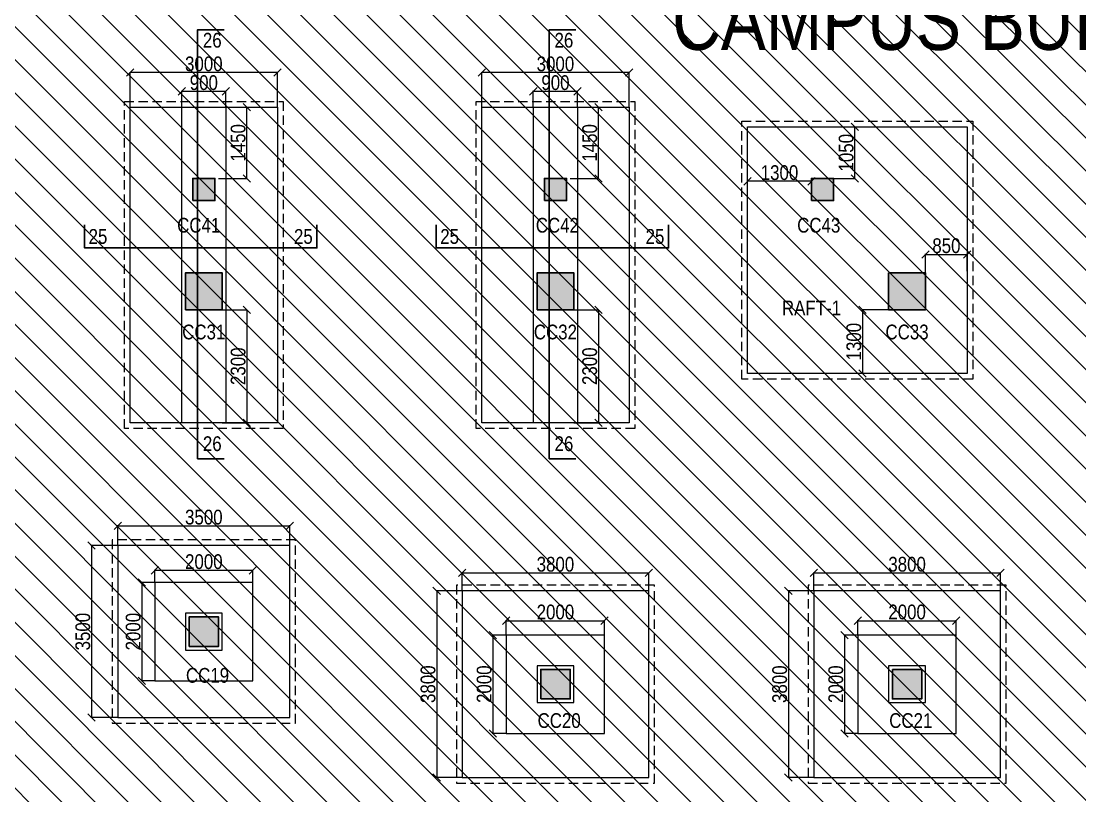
# Model space of a CAD drawing. Header units: millimetres. Extents: x 1112055 to 3390982, y -148532 to 766891.
# Drawn here: x 2776904 to 2798449, y 331876 to 347639 of the extents above; entities that cross this region are included whole.
import ezdxf

# ---------------------------------------------------------------- set-up
doc = ezdxf.new("R2010")
doc.units = ezdxf.units.MM
doc.header["$PDMODE"] = 35
doc.header["$PDSIZE"] = -25
doc.linetypes.add('Hidden', pattern=[9.525, 6.35, -3.175])
for name, color, linetype, lineweight in [('B COL. NO.', 3, 'Continuous', 20), ('B FINAL COLUMN', 1, 'Continuous', 30), ('B FOOTING', 49, 'Continuous', 20), ('B FOOTING DIM', 234, 'Continuous', 9), ('B P.C.C', 251, 'Continuous', 0), ('EXCAVATION LINE', 236, 'Continuous', 30)]:
    doc.layers.add(name, color=color, linetype=linetype, lineweight=lineweight)
doc.layers.add('B Pedestal', color=7, linetype='Continuous', lineweight=9, true_color=0x5c8948)
doc.layers.add('B-COL HT', color=7, linetype='Continuous', lineweight=0, true_color=0x4e4f45)
doc.styles.add('SWINC', font='swissc.ttf')
doc.dimstyles.new('BHOOMI', dxfattribs={"dimtxt": 230, "dimasz": 150, "dimexe": 10, "dimexo": 0, "dimgap": 25, "dimtad": 1, "dimdec": 0, "dimzin": 0, "dimdsep": 46, "dimtxsty": 'SWINC', "dimblk": 'OBLIQUE', "dimcen": 0.09, "dimclrd": 250, "dimclre": 250, "dimclrt": 256, "dimaunit": 1, "dimadec": 3, "dimazin": 0, "dimtfac": 1, "dimtdec": 0, "dimtofl": 0, "dimtmove": 1, "dimatfit": 3, "dimfxl": 100, "dimtolj": 1, "dimtzin": 0, "dimlwd": 9, "dimlwe": 5, "dimarcsym": 0})

# ---------------------------------------------------------------- blocks, each defined once
blk = doc.blocks.new('_Oblique')
at = {"color": 0, "linetype": 'ByBlock', "lineweight": -2}
blk.add_line((-0.5, -0.5), (0.5, 0.5), dxfattribs=at)
blk = doc.blocks.new('*D4515')
at = {"layer": 'B FOOTING DIM', "color": 250, "lineweight": 5, "ltscale": 0.5, "transparency": 16777216}
for p, q in [((2778871, 336967), (2778871, 337380)), ((2778871, 337370), (2782371, 337370)), ((2782371, 336967), (2782371, 337380))]:
    blk.add_line(p, q, dxfattribs=at)
at = {"layer": 'Defpoints', "color": 0, "transparency": 16777216}
for p in [(2782371, 337370), (2778871, 336967), (2782371, 336967)]:
    blk.add_point(p, dxfattribs=at)
at = {"layer": 'B FOOTING DIM', "color": 250, "lineweight": 5, "transparency": 16777216, "xscale": 150, "yscale": 150, "zscale": 150, "rotation": 180}
blk.add_blockref('_Oblique', (2778871, 337370), dxfattribs=at)
at = {"layer": 'B FOOTING DIM', "color": 250, "lineweight": 5, "transparency": 16777216, "xscale": 150, "yscale": 150, "zscale": 150}
blk.add_blockref('_Oblique', (2782371, 337370), dxfattribs=at)
at = {"layer": 'B FOOTING DIM', "transparency": 16777216, "insert": (2780621, 337545), "char_height": 300, "attachment_point": 5, "style": 'SWINC'}
blk.add_mtext('\\A1;3500', dxfattribs=at)
blk = doc.blocks.new('*D4516')
at = {"layer": 'B FOOTING DIM', "color": 250, "lineweight": 5, "ltscale": 0.5, "transparency": 16777216}
for p, q in [((2778871, 336967), (2778324, 336967)), ((2778334, 336967), (2778334, 333467)), ((2778871, 333467), (2778324, 333467))]:
    blk.add_line(p, q, dxfattribs=at)
at = {"layer": 'Defpoints', "color": 0, "transparency": 16777216}
for p in [(2778871, 336967), (2778334, 333467), (2778871, 333467)]:
    blk.add_point(p, dxfattribs=at)
at = {"layer": 'B FOOTING DIM', "color": 250, "lineweight": 5, "transparency": 16777216, "xscale": 150, "yscale": 150, "zscale": 150}
for p, rotation in [((2778334, 336967), 90), ((2778334, 333467), 270)]:
    blk.add_blockref('_Oblique', p, dxfattribs=dict(at, rotation=rotation))
at = {"layer": 'B FOOTING DIM', "transparency": 16777216, "insert": (2778159, 335217), "char_height": 300, "attachment_point": 5, "rotation": 90, "style": 'SWINC'}
blk.add_mtext('\\A1;3500', dxfattribs=at)
blk = doc.blocks.new('*D4517')
at = {"layer": 'B FOOTING DIM', "color": 250, "lineweight": 5, "ltscale": 0.5, "transparency": 16777216}
for p, q in [((2779621, 336217), (2779621, 336474)), ((2781621, 336464), (2779621, 336464)), ((2781621, 336217), (2781621, 336474))]:
    blk.add_line(p, q, dxfattribs=at)
at = {"layer": 'Defpoints', "color": 0, "transparency": 16777216}
for p in [(2779621, 336464), (2779621, 336217), (2781621, 336217)]:
    blk.add_point(p, dxfattribs=at)
at = {"layer": 'B FOOTING DIM', "color": 250, "lineweight": 5, "transparency": 16777216, "xscale": 150, "yscale": 150, "zscale": 150, "rotation": 180}
blk.add_blockref('_Oblique', (2779621, 336464), dxfattribs=at)
at = {"layer": 'B FOOTING DIM', "color": 250, "lineweight": 5, "transparency": 16777216, "xscale": 150, "yscale": 150, "zscale": 150}
blk.add_blockref('_Oblique', (2781621, 336464), dxfattribs=at)
at = {"layer": 'B FOOTING DIM', "transparency": 16777216, "insert": (2780621, 336639), "char_height": 300, "attachment_point": 5, "style": 'SWINC'}
blk.add_mtext('\\A1;2000', dxfattribs=at)
blk = doc.blocks.new('*D4518')
at = {"layer": 'B FOOTING DIM', "color": 250, "lineweight": 5, "ltscale": 0.5, "transparency": 16777216}
for p, q in [((2779621, 336217), (2779349, 336217)), ((2779359, 336217), (2779359, 334217)), ((2779621, 334217), (2779349, 334217))]:
    blk.add_line(p, q, dxfattribs=at)
at = {"layer": 'Defpoints', "color": 0, "transparency": 16777216}
for p in [(2779621, 336217), (2779359, 334217), (2779621, 334217)]:
    blk.add_point(p, dxfattribs=at)
at = {"layer": 'B FOOTING DIM', "color": 250, "lineweight": 5, "transparency": 16777216, "xscale": 150, "yscale": 150, "zscale": 150}
for p, rotation in [((2779359, 336217), 90), ((2779359, 334217), 270)]:
    blk.add_blockref('_Oblique', p, dxfattribs=dict(at, rotation=rotation))
at = {"layer": 'B FOOTING DIM', "transparency": 16777216, "insert": (2779184, 335217), "char_height": 300, "attachment_point": 5, "rotation": 90, "style": 'SWINC'}
blk.add_mtext('\\A1;2000', dxfattribs=at)
blk = doc.blocks.new('*D4591')
at = {"layer": 'B FOOTING DIM', "color": 250, "lineweight": 5, "ltscale": 0.5, "transparency": 16777216}
for p, q in [((2785877, 336047), (2785877, 336421)), ((2785877, 336411), (2789677, 336411)), ((2789677, 336047), (2789677, 336421))]:
    blk.add_line(p, q, dxfattribs=at)
at = {"layer": 'Defpoints', "color": 0, "transparency": 16777216}
for p in [(2789677, 336411), (2785877, 336047), (2789677, 336047)]:
    blk.add_point(p, dxfattribs=at)
at = {"layer": 'B FOOTING DIM', "color": 250, "lineweight": 5, "transparency": 16777216, "xscale": 150, "yscale": 150, "zscale": 150, "rotation": 180}
blk.add_blockref('_Oblique', (2785877, 336411), dxfattribs=at)
at = {"layer": 'B FOOTING DIM', "color": 250, "lineweight": 5, "transparency": 16777216, "xscale": 150, "yscale": 150, "zscale": 150}
blk.add_blockref('_Oblique', (2789677, 336411), dxfattribs=at)
at = {"layer": 'B FOOTING DIM', "transparency": 16777216, "insert": (2787777, 336586), "char_height": 300, "attachment_point": 5, "style": 'SWINC'}
blk.add_mtext('\\A1;3800', dxfattribs=at)
blk = doc.blocks.new('*D4592')
at = {"layer": 'B FOOTING DIM', "color": 250, "lineweight": 5, "ltscale": 0.5, "transparency": 16777216}
for p, q in [((2785877, 336047), (2785350, 336047)), ((2785360, 336047), (2785360, 332247)), ((2785877, 332247), (2785350, 332247))]:
    blk.add_line(p, q, dxfattribs=at)
at = {"layer": 'Defpoints', "color": 0, "transparency": 16777216}
for p in [(2785877, 336047), (2785360, 332247), (2785877, 332247)]:
    blk.add_point(p, dxfattribs=at)
at = {"layer": 'B FOOTING DIM', "color": 250, "lineweight": 5, "transparency": 16777216, "xscale": 150, "yscale": 150, "zscale": 150}
for p, rotation in [((2785360, 336047), 90), ((2785360, 332247), 270)]:
    blk.add_blockref('_Oblique', p, dxfattribs=dict(at, rotation=rotation))
at = {"layer": 'B FOOTING DIM', "transparency": 16777216, "insert": (2785185, 334147), "char_height": 300, "attachment_point": 5, "rotation": 90, "style": 'SWINC'}
blk.add_mtext('\\A1;3800', dxfattribs=at)
blk = doc.blocks.new('*D4593')
at = {"layer": 'B FOOTING DIM', "color": 250, "lineweight": 5, "ltscale": 0.5, "transparency": 16777216}
for p, q in [((2786777, 335147), (2786777, 335450)), ((2786777, 335440), (2788777, 335440)), ((2788777, 335147), (2788777, 335450))]:
    blk.add_line(p, q, dxfattribs=at)
at = {"layer": 'Defpoints', "color": 0, "transparency": 16777216}
for p in [(2788777, 335440), (2786777, 335147), (2788777, 335147)]:
    blk.add_point(p, dxfattribs=at)
at = {"layer": 'B FOOTING DIM', "color": 250, "lineweight": 5, "transparency": 16777216, "xscale": 150, "yscale": 150, "zscale": 150, "rotation": 180}
blk.add_blockref('_Oblique', (2786777, 335440), dxfattribs=at)
at = {"layer": 'B FOOTING DIM', "color": 250, "lineweight": 5, "transparency": 16777216, "xscale": 150, "yscale": 150, "zscale": 150}
blk.add_blockref('_Oblique', (2788777, 335440), dxfattribs=at)
at = {"layer": 'B FOOTING DIM', "transparency": 16777216, "insert": (2787777, 335615), "char_height": 300, "attachment_point": 5, "style": 'SWINC'}
blk.add_mtext('\\A1;2000', dxfattribs=at)
blk = doc.blocks.new('*D4594')
at = {"layer": 'B FOOTING DIM', "color": 250, "lineweight": 5, "ltscale": 0.5, "transparency": 16777216}
for p, q in [((2786777, 335147), (2786492, 335147)), ((2786502, 335147), (2786502, 333147)), ((2786777, 333147), (2786492, 333147))]:
    blk.add_line(p, q, dxfattribs=at)
at = {"layer": 'Defpoints', "color": 0, "transparency": 16777216}
for p in [(2786777, 335147), (2786502, 333147), (2786777, 333147)]:
    blk.add_point(p, dxfattribs=at)
at = {"layer": 'B FOOTING DIM', "color": 250, "lineweight": 5, "transparency": 16777216, "xscale": 150, "yscale": 150, "zscale": 150}
for p, rotation in [((2786502, 335147), 90), ((2786502, 333147), 270)]:
    blk.add_blockref('_Oblique', p, dxfattribs=dict(at, rotation=rotation))
at = {"layer": 'B FOOTING DIM', "transparency": 16777216, "insert": (2786327, 334147), "char_height": 300, "attachment_point": 5, "rotation": 90, "style": 'SWINC'}
blk.add_mtext('\\A1;2000', dxfattribs=at)
blk = doc.blocks.new('*D4595')
at = {"layer": 'B FOOTING DIM', "color": 250, "lineweight": 5, "ltscale": 0.5, "transparency": 16777216}
for p, q in [((2793034, 336047), (2793034, 336421)), ((2793034, 336411), (2796834, 336411)), ((2796834, 336047), (2796834, 336421))]:
    blk.add_line(p, q, dxfattribs=at)
at = {"layer": 'Defpoints', "color": 0, "transparency": 16777216}
for p in [(2796834, 336411), (2793034, 336047), (2796834, 336047)]:
    blk.add_point(p, dxfattribs=at)
at = {"layer": 'B FOOTING DIM', "color": 250, "lineweight": 5, "transparency": 16777216, "xscale": 150, "yscale": 150, "zscale": 150, "rotation": 180}
blk.add_blockref('_Oblique', (2793034, 336411), dxfattribs=at)
at = {"layer": 'B FOOTING DIM', "color": 250, "lineweight": 5, "transparency": 16777216, "xscale": 150, "yscale": 150, "zscale": 150}
blk.add_blockref('_Oblique', (2796834, 336411), dxfattribs=at)
at = {"layer": 'B FOOTING DIM', "transparency": 16777216, "insert": (2794934, 336586), "char_height": 300, "attachment_point": 5, "style": 'SWINC'}
blk.add_mtext('\\A1;3800', dxfattribs=at)
blk = doc.blocks.new('*D4596')
at = {"layer": 'B FOOTING DIM', "color": 250, "lineweight": 5, "ltscale": 0.5, "transparency": 16777216}
for p, q in [((2793034, 336047), (2792507, 336047)), ((2792517, 336047), (2792517, 332247)), ((2793034, 332247), (2792507, 332247))]:
    blk.add_line(p, q, dxfattribs=at)
at = {"layer": 'Defpoints', "color": 0, "transparency": 16777216}
for p in [(2793034, 336047), (2792517, 332247), (2793034, 332247)]:
    blk.add_point(p, dxfattribs=at)
at = {"layer": 'B FOOTING DIM', "color": 250, "lineweight": 5, "transparency": 16777216, "xscale": 150, "yscale": 150, "zscale": 150}
for p, rotation in [((2792517, 336047), 90), ((2792517, 332247), 270)]:
    blk.add_blockref('_Oblique', p, dxfattribs=dict(at, rotation=rotation))
at = {"layer": 'B FOOTING DIM', "transparency": 16777216, "insert": (2792342, 334147), "char_height": 300, "attachment_point": 5, "rotation": 90, "style": 'SWINC'}
blk.add_mtext('\\A1;3800', dxfattribs=at)
blk = doc.blocks.new('*D4597')
at = {"layer": 'B FOOTING DIM', "color": 250, "lineweight": 5, "ltscale": 0.5, "transparency": 16777216}
for p, q in [((2793934, 335147), (2793934, 335450)), ((2793934, 335440), (2795934, 335440)), ((2795934, 335147), (2795934, 335450))]:
    blk.add_line(p, q, dxfattribs=at)
at = {"layer": 'Defpoints', "color": 0, "transparency": 16777216}
for p in [(2795934, 335440), (2793934, 335147), (2795934, 335147)]:
    blk.add_point(p, dxfattribs=at)
at = {"layer": 'B FOOTING DIM', "color": 250, "lineweight": 5, "transparency": 16777216, "xscale": 150, "yscale": 150, "zscale": 150, "rotation": 180}
blk.add_blockref('_Oblique', (2793934, 335440), dxfattribs=at)
at = {"layer": 'B FOOTING DIM', "color": 250, "lineweight": 5, "transparency": 16777216, "xscale": 150, "yscale": 150, "zscale": 150}
blk.add_blockref('_Oblique', (2795934, 335440), dxfattribs=at)
at = {"layer": 'B FOOTING DIM', "transparency": 16777216, "insert": (2794934, 335615), "char_height": 300, "attachment_point": 5, "style": 'SWINC'}
blk.add_mtext('\\A1;2000', dxfattribs=at)
blk = doc.blocks.new('*D4598')
at = {"layer": 'B FOOTING DIM', "color": 250, "lineweight": 5, "ltscale": 0.5, "transparency": 16777216}
for p, q in [((2793934, 335147), (2793649, 335147)), ((2793659, 335147), (2793659, 333147)), ((2793934, 333147), (2793649, 333147))]:
    blk.add_line(p, q, dxfattribs=at)
at = {"layer": 'Defpoints', "color": 0, "transparency": 16777216}
for p in [(2793934, 335147), (2793659, 333147), (2793934, 333147)]:
    blk.add_point(p, dxfattribs=at)
at = {"layer": 'B FOOTING DIM', "color": 250, "lineweight": 5, "transparency": 16777216, "xscale": 150, "yscale": 150, "zscale": 150}
for p, rotation in [((2793659, 335147), 90), ((2793659, 333147), 270)]:
    blk.add_blockref('_Oblique', p, dxfattribs=dict(at, rotation=rotation))
at = {"layer": 'B FOOTING DIM', "transparency": 16777216, "insert": (2793484, 334147), "char_height": 300, "attachment_point": 5, "rotation": 90, "style": 'SWINC'}
blk.add_mtext('\\A1;2000', dxfattribs=at)
blk = doc.blocks.new('*D4647')
at = {"layer": 'B FOOTING DIM', "color": 250, "lineweight": 5, "ltscale": 0.5, "transparency": 16777216}
for p, q in [((2780171, 345887), (2780171, 346221)), ((2780171, 346211), (2781071, 346211)), ((2781071, 345887), (2781071, 346221))]:
    blk.add_line(p, q, dxfattribs=at)
at = {"layer": 'Defpoints', "color": 0, "transparency": 16777216}
for p in [(2781071, 346211), (2780171, 345887), (2781071, 345887)]:
    blk.add_point(p, dxfattribs=at)
at = {"layer": 'B FOOTING DIM', "color": 250, "lineweight": 5, "transparency": 16777216, "xscale": 150, "yscale": 150, "zscale": 150, "rotation": 180}
blk.add_blockref('_Oblique', (2780171, 346211), dxfattribs=at)
at = {"layer": 'B FOOTING DIM', "color": 250, "lineweight": 5, "transparency": 16777216, "xscale": 150, "yscale": 150, "zscale": 150}
blk.add_blockref('_Oblique', (2781071, 346211), dxfattribs=at)
at = {"layer": 'B FOOTING DIM', "transparency": 16777216, "insert": (2780621, 346386), "char_height": 300, "attachment_point": 5, "style": 'SWINC'}
blk.add_mtext('\\A1;900', dxfattribs=at)
blk = doc.blocks.new('*D4648')
at = {"layer": 'B FOOTING DIM', "color": 250, "lineweight": 5, "ltscale": 0.5, "transparency": 16777216}
for p, q in [((2779121, 345887), (2779121, 346603)), ((2782121, 346593), (2779121, 346593)), ((2782121, 345887), (2782121, 346603))]:
    blk.add_line(p, q, dxfattribs=at)
at = {"layer": 'Defpoints', "color": 0, "transparency": 16777216}
for p in [(2779121, 346593), (2779121, 345887), (2782121, 345887)]:
    blk.add_point(p, dxfattribs=at)
at = {"layer": 'B FOOTING DIM', "color": 250, "lineweight": 5, "transparency": 16777216, "xscale": 150, "yscale": 150, "zscale": 150, "rotation": 180}
blk.add_blockref('_Oblique', (2779121, 346593), dxfattribs=at)
at = {"layer": 'B FOOTING DIM', "color": 250, "lineweight": 5, "transparency": 16777216, "xscale": 150, "yscale": 150, "zscale": 150}
blk.add_blockref('_Oblique', (2782121, 346593), dxfattribs=at)
at = {"layer": 'B FOOTING DIM', "transparency": 16777216, "insert": (2780621, 346768), "char_height": 300, "attachment_point": 5, "style": 'SWINC'}
blk.add_mtext('\\A1;3000', dxfattribs=at)
blk = doc.blocks.new('*D4649')
at = {"layer": 'B FOOTING DIM', "color": 250, "lineweight": 5, "ltscale": 0.5, "transparency": 16777216}
for p, q in [((2780921, 345887), (2781505, 345887)), ((2781495, 344437), (2781495, 345887)), ((2780921, 344437), (2781505, 344437))]:
    blk.add_line(p, q, dxfattribs=at)
at = {"layer": 'Defpoints', "color": 0, "transparency": 16777216}
for p in [(2780921, 345887), (2781495, 345887), (2780921, 344437)]:
    blk.add_point(p, dxfattribs=at)
at = {"layer": 'B FOOTING DIM', "color": 250, "lineweight": 5, "transparency": 16777216, "xscale": 150, "yscale": 150, "zscale": 150}
for p, rotation in [((2781495, 345887), 90), ((2781495, 344437), 270)]:
    blk.add_blockref('_Oblique', p, dxfattribs=dict(at, rotation=rotation))
at = {"layer": 'B FOOTING DIM', "transparency": 16777216, "insert": (2781320, 345162), "char_height": 300, "attachment_point": 5, "rotation": 90, "style": 'SWINC'}
blk.add_mtext('\\A1;1450', dxfattribs=at)
blk = doc.blocks.new('*D4650')
at = {"layer": 'B FOOTING DIM', "color": 250, "lineweight": 5, "ltscale": 0.5, "transparency": 16777216}
for p, q in [((2780996, 341767), (2781505, 341767)), ((2781495, 341767), (2781495, 339467)), ((2780996, 339467), (2781505, 339467))]:
    blk.add_line(p, q, dxfattribs=at)
at = {"layer": 'Defpoints', "color": 0, "transparency": 16777216}
for p in [(2780996, 341767), (2780996, 339467), (2781495, 339467)]:
    blk.add_point(p, dxfattribs=at)
at = {"layer": 'B FOOTING DIM', "color": 250, "lineweight": 5, "transparency": 16777216, "xscale": 150, "yscale": 150, "zscale": 150}
for p, rotation in [((2781495, 341767), 90), ((2781495, 339467), 270)]:
    blk.add_blockref('_Oblique', p, dxfattribs=dict(at, rotation=rotation))
at = {"layer": 'B FOOTING DIM', "transparency": 16777216, "insert": (2781320, 340617), "char_height": 300, "attachment_point": 5, "rotation": 90, "style": 'SWINC'}
blk.add_mtext('\\A1;2300', dxfattribs=at)
blk = doc.blocks.new('*D4651')
at = {"layer": 'B FOOTING DIM', "color": 250, "lineweight": 5, "ltscale": 0.5, "transparency": 16777216}
for p, q in [((2787327, 345887), (2787327, 346221)), ((2787327, 346211), (2788227, 346211)), ((2788227, 345887), (2788227, 346221))]:
    blk.add_line(p, q, dxfattribs=at)
at = {"layer": 'Defpoints', "color": 0, "transparency": 16777216}
for p in [(2788227, 346211), (2787327, 345887), (2788227, 345887)]:
    blk.add_point(p, dxfattribs=at)
at = {"layer": 'B FOOTING DIM', "color": 250, "lineweight": 5, "transparency": 16777216, "xscale": 150, "yscale": 150, "zscale": 150, "rotation": 180}
blk.add_blockref('_Oblique', (2787327, 346211), dxfattribs=at)
at = {"layer": 'B FOOTING DIM', "color": 250, "lineweight": 5, "transparency": 16777216, "xscale": 150, "yscale": 150, "zscale": 150}
blk.add_blockref('_Oblique', (2788227, 346211), dxfattribs=at)
at = {"layer": 'B FOOTING DIM', "transparency": 16777216, "insert": (2787777, 346386), "char_height": 300, "attachment_point": 5, "style": 'SWINC'}
blk.add_mtext('\\A1;900', dxfattribs=at)
blk = doc.blocks.new('*D4652')
at = {"layer": 'B FOOTING DIM', "color": 250, "lineweight": 5, "ltscale": 0.5, "transparency": 16777216}
for p, q in [((2786277, 345887), (2786277, 346603)), ((2789277, 346593), (2786277, 346593)), ((2789277, 345887), (2789277, 346603))]:
    blk.add_line(p, q, dxfattribs=at)
at = {"layer": 'Defpoints', "color": 0, "transparency": 16777216}
for p in [(2786277, 346593), (2786277, 345887), (2789277, 345887)]:
    blk.add_point(p, dxfattribs=at)
at = {"layer": 'B FOOTING DIM', "color": 250, "lineweight": 5, "transparency": 16777216, "xscale": 150, "yscale": 150, "zscale": 150, "rotation": 180}
blk.add_blockref('_Oblique', (2786277, 346593), dxfattribs=at)
at = {"layer": 'B FOOTING DIM', "color": 250, "lineweight": 5, "transparency": 16777216, "xscale": 150, "yscale": 150, "zscale": 150}
blk.add_blockref('_Oblique', (2789277, 346593), dxfattribs=at)
at = {"layer": 'B FOOTING DIM', "transparency": 16777216, "insert": (2787777, 346768), "char_height": 300, "attachment_point": 5, "style": 'SWINC'}
blk.add_mtext('\\A1;3000', dxfattribs=at)
blk = doc.blocks.new('*D4653')
at = {"layer": 'B FOOTING DIM', "color": 250, "lineweight": 5, "ltscale": 0.5, "transparency": 16777216}
for p, q in [((2788077, 345887), (2788661, 345887)), ((2788651, 344437), (2788651, 345887)), ((2788077, 344437), (2788661, 344437))]:
    blk.add_line(p, q, dxfattribs=at)
at = {"layer": 'Defpoints', "color": 0, "transparency": 16777216}
for p in [(2788077, 345887), (2788651, 345887), (2788077, 344437)]:
    blk.add_point(p, dxfattribs=at)
at = {"layer": 'B FOOTING DIM', "color": 250, "lineweight": 5, "transparency": 16777216, "xscale": 150, "yscale": 150, "zscale": 150}
for p, rotation in [((2788651, 345887), 90), ((2788651, 344437), 270)]:
    blk.add_blockref('_Oblique', p, dxfattribs=dict(at, rotation=rotation))
at = {"layer": 'B FOOTING DIM', "transparency": 16777216, "insert": (2788476, 345162), "char_height": 300, "attachment_point": 5, "rotation": 90, "style": 'SWINC'}
blk.add_mtext('\\A1;1450', dxfattribs=at)
blk = doc.blocks.new('*D4654')
at = {"layer": 'B FOOTING DIM', "color": 250, "lineweight": 5, "ltscale": 0.5, "transparency": 16777216}
for p, q in [((2788152, 341767), (2788661, 341767)), ((2788651, 341767), (2788651, 339467)), ((2788152, 339467), (2788661, 339467))]:
    blk.add_line(p, q, dxfattribs=at)
at = {"layer": 'Defpoints', "color": 0, "transparency": 16777216}
for p in [(2788152, 341767), (2788152, 339467), (2788651, 339467)]:
    blk.add_point(p, dxfattribs=at)
at = {"layer": 'B FOOTING DIM', "color": 250, "lineweight": 5, "transparency": 16777216, "xscale": 150, "yscale": 150, "zscale": 150}
for p, rotation in [((2788651, 341767), 90), ((2788651, 339467), 270)]:
    blk.add_blockref('_Oblique', p, dxfattribs=dict(at, rotation=rotation))
at = {"layer": 'B FOOTING DIM', "transparency": 16777216, "insert": (2788476, 340617), "char_height": 300, "attachment_point": 5, "rotation": 90, "style": 'SWINC'}
blk.add_mtext('\\A1;2300', dxfattribs=at)
blk = doc.blocks.new('*D4673')
at = {"layer": 'B FOOTING DIM', "color": 250, "lineweight": 5, "ltscale": 0.5, "transparency": 16777216}
for p, q in [((2791687, 344256), (2791687, 344390)), ((2792987, 344380), (2791687, 344380)), ((2792987, 344212), (2792987, 344390))]:
    blk.add_line(p, q, dxfattribs=at)
at = {"layer": 'Defpoints', "color": 0, "transparency": 16777216}
for p in [(2791687, 344380), (2791687, 344256), (2792987, 344212)]:
    blk.add_point(p, dxfattribs=at)
at = {"layer": 'B FOOTING DIM', "color": 250, "lineweight": 5, "transparency": 16777216, "xscale": 150, "yscale": 150, "zscale": 150, "rotation": 180}
blk.add_blockref('_Oblique', (2791687, 344380), dxfattribs=at)
at = {"layer": 'B FOOTING DIM', "color": 250, "lineweight": 5, "transparency": 16777216, "xscale": 150, "yscale": 150, "zscale": 150}
blk.add_blockref('_Oblique', (2792987, 344380), dxfattribs=at)
at = {"layer": 'B FOOTING DIM', "transparency": 16777216, "insert": (2792337, 344555), "char_height": 300, "attachment_point": 5, "style": 'SWINC'}
blk.add_mtext('\\A1;1300', dxfattribs=at)
blk = doc.blocks.new('*D4674')
at = {"layer": 'B FOOTING DIM', "color": 250, "lineweight": 5, "ltscale": 0.5, "transparency": 16777216}
for p, q in [((2795309, 342517), (2795309, 342903)), ((2795309, 342893), (2796159, 342893)), ((2796159, 342554), (2796159, 342903))]:
    blk.add_line(p, q, dxfattribs=at)
at = {"layer": 'Defpoints', "color": 0, "transparency": 16777216}
for p in [(2796159, 342893), (2795309, 342517), (2796159, 342554)]:
    blk.add_point(p, dxfattribs=at)
at = {"layer": 'B FOOTING DIM', "color": 250, "lineweight": 5, "transparency": 16777216, "xscale": 150, "yscale": 150, "zscale": 150, "rotation": 180}
blk.add_blockref('_Oblique', (2795309, 342893), dxfattribs=at)
at = {"layer": 'B FOOTING DIM', "color": 250, "lineweight": 5, "transparency": 16777216, "xscale": 150, "yscale": 150, "zscale": 150}
blk.add_blockref('_Oblique', (2796159, 342893), dxfattribs=at)
at = {"layer": 'B FOOTING DIM', "transparency": 16777216, "insert": (2795734, 343068), "char_height": 300, "attachment_point": 5, "style": 'SWINC'}
blk.add_mtext('\\A1;850', dxfattribs=at)
blk = doc.blocks.new('*D4675')
at = {"layer": 'B FOOTING DIM', "color": 250, "lineweight": 5, "ltscale": 0.5, "transparency": 16777216}
for p, q in [((2793432, 345488), (2793880, 345488)), ((2793870, 344437), (2793870, 345488)), ((2793437, 344437), (2793880, 344437))]:
    blk.add_line(p, q, dxfattribs=at)
at = {"layer": 'Defpoints', "color": 0, "transparency": 16777216}
for p in [(2793432, 345488), (2793870, 345488), (2793437, 344437)]:
    blk.add_point(p, dxfattribs=at)
at = {"layer": 'B FOOTING DIM', "color": 250, "lineweight": 5, "transparency": 16777216, "xscale": 150, "yscale": 150, "zscale": 150}
for p, rotation in [((2793870, 345488), 90), ((2793870, 344437), 270)]:
    blk.add_blockref('_Oblique', p, dxfattribs=dict(at, rotation=rotation))
at = {"layer": 'B FOOTING DIM', "transparency": 16777216, "insert": (2793695, 344962), "char_height": 300, "attachment_point": 5, "rotation": 90, "style": 'SWINC'}
blk.add_mtext('\\A1;1050', dxfattribs=at)
blk = doc.blocks.new('*D4676')
at = {"layer": 'B FOOTING DIM', "color": 250, "lineweight": 5, "ltscale": 0.5, "transparency": 16777216}
for p, q in [((2794559, 341767), (2794016, 341767)), ((2794026, 341767), (2794026, 340467)), ((2794566, 340467), (2794016, 340467))]:
    blk.add_line(p, q, dxfattribs=at)
at = {"layer": 'Defpoints', "color": 0, "transparency": 16777216}
for p in [(2794559, 341767), (2794026, 340467), (2794566, 340467)]:
    blk.add_point(p, dxfattribs=at)
at = {"layer": 'B FOOTING DIM', "color": 250, "lineweight": 5, "transparency": 16777216, "xscale": 150, "yscale": 150, "zscale": 150}
for p, rotation in [((2794026, 341767), 90), ((2794026, 340467), 270)]:
    blk.add_blockref('_Oblique', p, dxfattribs=dict(at, rotation=rotation))
at = {"layer": 'B FOOTING DIM', "transparency": 16777216, "insert": (2793851, 341117), "char_height": 300, "attachment_point": 5, "rotation": 90, "style": 'SWINC'}
blk.add_mtext('\\A1;1300', dxfattribs=at)

msp = doc.modelspace()

# ---------------------------------------------------------------- hatches: boundary and pattern name
at = {"layer": 'B-COL HT', "lineweight": 0}
h = msp.add_hatch(color=250, dxfattribs=at)
h.dxf.hatch_style = 1
h.paths.add_polyline_path([(2780395.6, 343987.4), (2780845.6, 343987.4), (2780845.6, 344437.4), (2780395.6, 344437.4)])
h = msp.add_hatch(color=250, dxfattribs=at)
h.dxf.hatch_style = 1
h.paths.add_polyline_path([(2780395.6, 343987.4), (2780845.6, 343987.4), (2780845.6, 344437.4), (2780395.6, 344437.4)])
h = msp.add_hatch(color=250, dxfattribs=at)
h.dxf.hatch_style = 1
h.paths.add_polyline_path([(2787552.2, 343987.4), (2788002.2, 343987.4), (2788002.2, 344437.4), (2787552.2, 344437.4)])
h = msp.add_hatch(color=250, dxfattribs=at)
h.dxf.hatch_style = 1
h.paths.add_polyline_path([(2787552.2, 343987.4), (2788002.2, 343987.4), (2788002.2, 344437.4), (2787552.2, 344437.4)])
h = msp.add_hatch(color=250, dxfattribs=at)
h.dxf.hatch_style = 1
h.paths.add_polyline_path([(2792987.2, 343987.4), (2793437.2, 343987.4), (2793437.2, 344437.4), (2792987.2, 344437.4)])
h = msp.add_hatch(color=250, dxfattribs=at)
h.dxf.hatch_style = 1
h.paths.add_polyline_path([(2792987.2, 343987.4), (2793437.2, 343987.4), (2793437.2, 344437.4), (2792987.2, 344437.4)])
h = msp.add_hatch(color=250, dxfattribs=at)
h.dxf.hatch_style = 1
h.paths.add_polyline_path([(2780245.6, 341767.4), (2780995.6, 341767.4), (2780995.6, 342517.4), (2780245.6, 342517.4)])
h = msp.add_hatch(color=250, dxfattribs=at)
h.dxf.hatch_style = 1
h.paths.add_polyline_path([(2787402.2, 341767.4), (2788152.2, 341767.4), (2788152.2, 342517.4), (2787402.2, 342517.4)])
h = msp.add_hatch(color=250, dxfattribs=at)
h.dxf.hatch_style = 1
h.paths.add_polyline_path([(2794558.9, 341767.4), (2795308.9, 341767.4), (2795308.9, 342517.4), (2794558.9, 342517.4)])
h = msp.add_hatch(color=250, dxfattribs=at)
h.dxf.hatch_style = 1
h.paths.add_polyline_path([(2780320.6, 334917.4), (2780920.6, 334917.4), (2780920.6, 335517.4), (2780320.6, 335517.4)])
h = msp.add_hatch(color=250, dxfattribs=at)
h.dxf.hatch_style = 1
h.paths.add_polyline_path([(2787477.2, 333847.4), (2788077.2, 333847.4), (2788077.2, 334447.4), (2787477.2, 334447.4)])
h = msp.add_hatch(color=250, dxfattribs=at)
h.dxf.hatch_style = 1
h.paths.add_polyline_path([(2794633.9, 334447.4), (2795233.9, 334447.4), (2795233.9, 333847.4), (2794633.9, 333847.4)])
at = {"layer": 'EXCAVATION LINE', "lineweight": 0}
h = msp.add_hatch(dxfattribs=at)
h.set_pattern_fill('ANSI31', color=250, scale=150, angle=270)
h.set_pattern_definition([(315, (931955.6, -148808.4), (336.7596, 336.7596), [])])
h.paths.add_polyline_path([(2806897.2, 349752.4), (2806897.2, 356982.4), (2814207.2, 356982.4), (2814207.2, 349752.4)])
h.paths.add_polyline_path([(2804690.6, 337547.4), (2804690.6, 337147.1), (2812646.9, 337147.1), (2812646.9, 329467.6), (2802846.9, 329467.6), (2802846.9, 331747.4), (2798890.6, 331747.4), (2798890.6, 337547.4)])
h.paths.add_polyline_path([(2753042.2, 321417.4), (2818615.6, 321417.4), (2818615.6, 375249.3), (2753042.2, 375249.3)])

# ---------------------------------------------------------------- linework, layer by layer
at = {"color": 6, "lineweight": 30}
for points in [[(2781033.3, 347465.5), (2780493.3, 347465.5), (2780493.3, 338735.5), (2781033.3, 338735.5)], [(2788190, 347465.5), (2787650, 347465.5), (2787650, 338735.5), (2788190, 338735.5)], [(2778193.3, 343495.5), (2778193.3, 343025.5), (2782923.3, 343025.5), (2782923.3, 343495.5)], [(2785350, 343495.5), (2785350, 343025.5), (2790080, 343025.5), (2790080, 343495.5)]]:
    msp.add_lwpolyline(points, dxfattribs=at)
at = {"layer": 'B FINAL COLUMN', "color": 4}
for points in [[(2780395.6, 343987.4), (2780845.6, 343987.4), (2780845.6, 344437.4), (2780395.6, 344437.4)], [(2787552.2, 343987.4), (2788002.2, 343987.4), (2788002.2, 344437.4), (2787552.2, 344437.4)], [(2792987.2, 343987.4), (2793437.2, 343987.4), (2793437.2, 344437.4), (2792987.2, 344437.4)]]:
    msp.add_lwpolyline(points, close=True, dxfattribs=at)
at = {"layer": 'B FINAL COLUMN', "color": 1}
for points in [[(2780395.6, 343987.4), (2780845.6, 343987.4), (2780845.6, 344437.4), (2780395.6, 344437.4)], [(2787552.2, 343987.4), (2788002.2, 343987.4), (2788002.2, 344437.4), (2787552.2, 344437.4)], [(2792987.2, 343987.4), (2793437.2, 343987.4), (2793437.2, 344437.4), (2792987.2, 344437.4)], [(2780245.6, 341767.4), (2780995.6, 341767.4), (2780995.6, 342517.4), (2780245.6, 342517.4)], [(2787402.2, 341767.4), (2788152.2, 341767.4), (2788152.2, 342517.4), (2787402.2, 342517.4)], [(2794558.9, 341767.4), (2795308.9, 341767.4), (2795308.9, 342517.4), (2794558.9, 342517.4)]]:
    msp.add_lwpolyline(points, close=True, dxfattribs=at)
at = {"layer": 'B FINAL COLUMN'}
for points in [[(2780320.6, 334917.4), (2780920.6, 334917.4), (2780920.6, 335517.4), (2780320.6, 335517.4)], [(2787477.2, 333847.4), (2788077.2, 333847.4), (2788077.2, 334447.4), (2787477.2, 334447.4)], [(2794633.9, 334447.4), (2795233.9, 334447.4), (2795233.9, 333847.4), (2794633.9, 333847.4)]]:
    msp.add_lwpolyline(points, close=True, dxfattribs=at)
at = {"layer": 'B FOOTING'}
for points in [[(2779120.6, 345887.4), (2782120.6, 345887.4), (2782120.6, 339467.4), (2779120.6, 339467.4)], [(2786277.2, 345887.4), (2789277.2, 345887.4), (2789277.2, 339467.4), (2786277.2, 339467.4)], [(2791687.5, 345487.5), (2796159.1, 345487.5), (2796159.1, 340467.2), (2791687.5, 340467.2)], [(2779620.6, 334217.4), (2781620.6, 334217.4), (2781620.6, 336217.4), (2779620.6, 336217.4)], [(2785877.2, 332247.4), (2789677.2, 332247.4), (2789677.2, 336047.4), (2785877.2, 336047.4)], [(2793033.9, 332247.4), (2796833.9, 332247.4), (2796833.9, 336047.4), (2793033.9, 336047.4)], [(2786777.2, 333147.4), (2788777.2, 333147.4), (2788777.2, 335147.4), (2786777.2, 335147.4)], [(2793933.9, 333147.4), (2795933.9, 333147.4), (2795933.9, 335147.4), (2793933.9, 335147.4)]]:
    msp.add_lwpolyline(points, close=True, dxfattribs=at)
at = {"layer": 'B FOOTING DIM', "color": 250, "ltscale": 0.5}
msp.add_lwpolyline([(2778870.6, 333467.4), (2782370.6, 333467.4), (2782370.6, 336967.4), (2778870.6, 336967.4)], close=True, dxfattribs=at)
at = {"layer": 'B P.C.C', "color": 250, "linetype": 'Hidden', "lineweight": 0, "ltscale": 30}
for points in [[(2779005.6, 346002.4), (2782235.6, 346002.4), (2782235.6, 339352.4), (2779005.6, 339352.4)], [(2786162.2, 346002.4), (2789392.2, 346002.4), (2789392.2, 339352.4), (2786162.2, 339352.4)], [(2791572.5, 345602.5), (2796274.1, 345602.5), (2796274.1, 340352.2), (2791572.5, 340352.2)], [(2778755.6, 333352.4), (2782485.6, 333352.4), (2782485.6, 337082.4), (2778755.6, 337082.4)], [(2785762.2, 332132.4), (2789792.2, 332132.4), (2789792.2, 336162.4), (2785762.2, 336162.4)], [(2792918.9, 332132.4), (2796948.9, 332132.4), (2796948.9, 336162.4), (2792918.9, 336162.4)]]:
    msp.add_lwpolyline(points, close=True, dxfattribs=at)
at = {"layer": 'B Pedestal', "color": 87, "lineweight": 9}
for points in [[(2780170.6, 345887.4), (2781070.6, 345887.4), (2781070.6, 339467.4), (2780170.6, 339467.4)], [(2787327.2, 345887.4), (2788227.2, 345887.4), (2788227.2, 339467.4), (2787327.2, 339467.4)], [(2780245.6, 334842.4), (2780995.6, 334842.4), (2780995.6, 335592.4), (2780245.6, 335592.4)], [(2787402.2, 333772.4), (2788152.2, 333772.4), (2788152.2, 334522.4), (2787402.2, 334522.4)], [(2794558.9, 333772.4), (2795308.9, 333772.4), (2795308.9, 334522.4), (2794558.9, 334522.4)]]:
    msp.add_lwpolyline(points, close=True, dxfattribs=at)

# ---------------------------------------------------------------- texts
at = {"color": 1, "style": 'SWINC'}
msp.add_text('CAMPUS BUILDING', height=1200, dxfattribs=at).set_placement((2790152.5, 347054.9))
at = {"color": 6, "lineweight": 30, "style": 'SWINC'}
for s, p in [('26', (2780601.7, 347101)), ('26', (2787758.4, 347101)), ('25', (2778275.7, 343107.7)), ('25', (2782455.7, 343107.7)), ('25', (2785432.4, 343107.7)), ('25', (2789612.4, 343107.7)), ('RAFT-1', (2792386.6, 341652.8)), ('26', (2780601.7, 338891)), ('26', (2787758.4, 338891))]:
    msp.add_text(s, height=300, dxfattribs=at).set_placement(p)
at = {"layer": 'B COL. NO.', "style": 'SWINC'}
for s, p in [('CC41', (2780078.2, 343335.9)), ('CC42', (2787377.2, 343335.9)), ('CC43', (2792696.9, 343335.9)), ('CC31', (2780180.4, 341164.1)), ('CC32', (2787337.1, 341164.1)), ('CC33', (2794493.7, 341164.1)), ('CC19', (2780256.8, 334177.2)), ('CC20', (2787413.4, 333257.2)), ('CC21', (2794570.1, 333257.2))]:
    msp.add_text(s, height=300, dxfattribs=at).set_placement(p)

# ---------------------------------------------------------------- dimensions: what is measured, and where the dimension line sits
at = {"layer": 'B FOOTING DIM', "color": 250, "ltscale": 0.5}
for base, p1, p2, picture, middle in [((2779120.6, 346593.4), (2782120.6, 345887.4), (2779120.6, 345887.4), '*D4648', (2780620.6, 346768.4)), ((2786277.2, 346593.4), (2789277.2, 345887.4), (2786277.2, 345887.4), '*D4652', (2787777.2, 346768.4)), ((2781070.6, 346211.1), (2780170.6, 345887.4), (2781070.6, 345887.4), '*D4647', (2780620.6, 346386.1)), ((2788227.2, 346211.1), (2787327.2, 345887.4), (2788227.2, 345887.4), '*D4651', (2787777.2, 346386.1)), ((2791687.5, 344380.2), (2792987.2, 344212.4), (2791687.5, 344256.3), '*D4673', (2792337.4, 344555.2)), ((2796159.1, 342893.4), (2795308.9, 342517.4), (2796159.1, 342554.2), '*D4674', (2795734, 343068.4)), ((2782370.6, 337370.1), (2778870.6, 336967.4), (2782370.6, 336967.4), '*D4515', (2780620.6, 337545.1)), ((2779620.6, 336463.5), (2781620.6, 336217.4), (2779620.6, 336217.4), '*D4517', (2780620.6, 336638.5)), ((2789677.2, 336410.8), (2785877.2, 336047.4), (2789677.2, 336047.4), '*D4591', (2787777.2, 336585.8)), ((2796833.9, 336410.8), (2793033.9, 336047.4), (2796833.9, 336047.4), '*D4595', (2794933.9, 336585.8)), ((2788777.2, 335439.8), (2786777.2, 335147.4), (2788777.2, 335147.4), '*D4593', (2787777.2, 335614.8)), ((2795933.9, 335439.8), (2793933.9, 335147.4), (2795933.9, 335147.4), '*D4597', (2794933.9, 335614.8))]:
    dim = msp.add_linear_dim(base=base, p1=p1, p2=p2, dimstyle='BHOOMI', override={"dimtxt": 300, "dimlwd": 5}, dxfattribs=at)
    dim.commit()
    dim.dimension.update_dxf_attribs({"geometry": picture, "text_midpoint": middle})
for base, p1, p2, picture, middle in [((2781494.8, 345887.4), (2780920.6, 344437.4), (2780920.6, 345887.4), '*D4649', (2781319.8, 345162.4)), ((2788651.4, 345887.4), (2788077.2, 344437.4), (2788077.2, 345887.4), '*D4653', (2788476.4, 345162.4)), ((2793870.4, 345487.5), (2793437.2, 344437.4), (2793431.7, 345487.5), '*D4675', (2793695.4, 344962.5)), ((2781494.8, 339467.4), (2780995.6, 341767.4), (2780995.6, 339467.4), '*D4650', (2781319.8, 340617.4)), ((2788651.4, 339467.4), (2788152.2, 341767.4), (2788152.2, 339467.4), '*D4654', (2788476.4, 340617.4)), ((2794025.9, 340467.2), (2794558.9, 341767.4), (2794566.1, 340467.2), '*D4676', (2793850.9, 341117.3)), ((2778334.2, 333467.4), (2778870.6, 336967.4), (2778870.6, 333467.4), '*D4516', (2778159.2, 335217.4)), ((2779359, 334217.4), (2779620.6, 336217.4), (2779620.6, 334217.4), '*D4518', (2779184, 335217.4)), ((2785360.1, 332247.4), (2785877.2, 336047.4), (2785877.2, 332247.4), '*D4592', (2785185.1, 334147.4)), ((2792516.8, 332247.4), (2793033.9, 336047.4), (2793033.9, 332247.4), '*D4596', (2792341.8, 334147.4)), ((2786501.9, 333147.4), (2786777.2, 335147.4), (2786777.2, 333147.4), '*D4594', (2786326.9, 334147.4)), ((2793658.6, 333147.4), (2793933.9, 335147.4), (2793933.9, 333147.4), '*D4598', (2793483.6, 334147.4))]:
    dim = msp.add_linear_dim(base=base, p1=p1, p2=p2, angle=90, dimstyle='BHOOMI', override={"dimtxt": 300, "dimlwd": 5}, dxfattribs=at)
    dim.commit()
    dim.dimension.update_dxf_attribs({"geometry": picture, "text_midpoint": middle})

doc.saveas('drawing.dxf')
